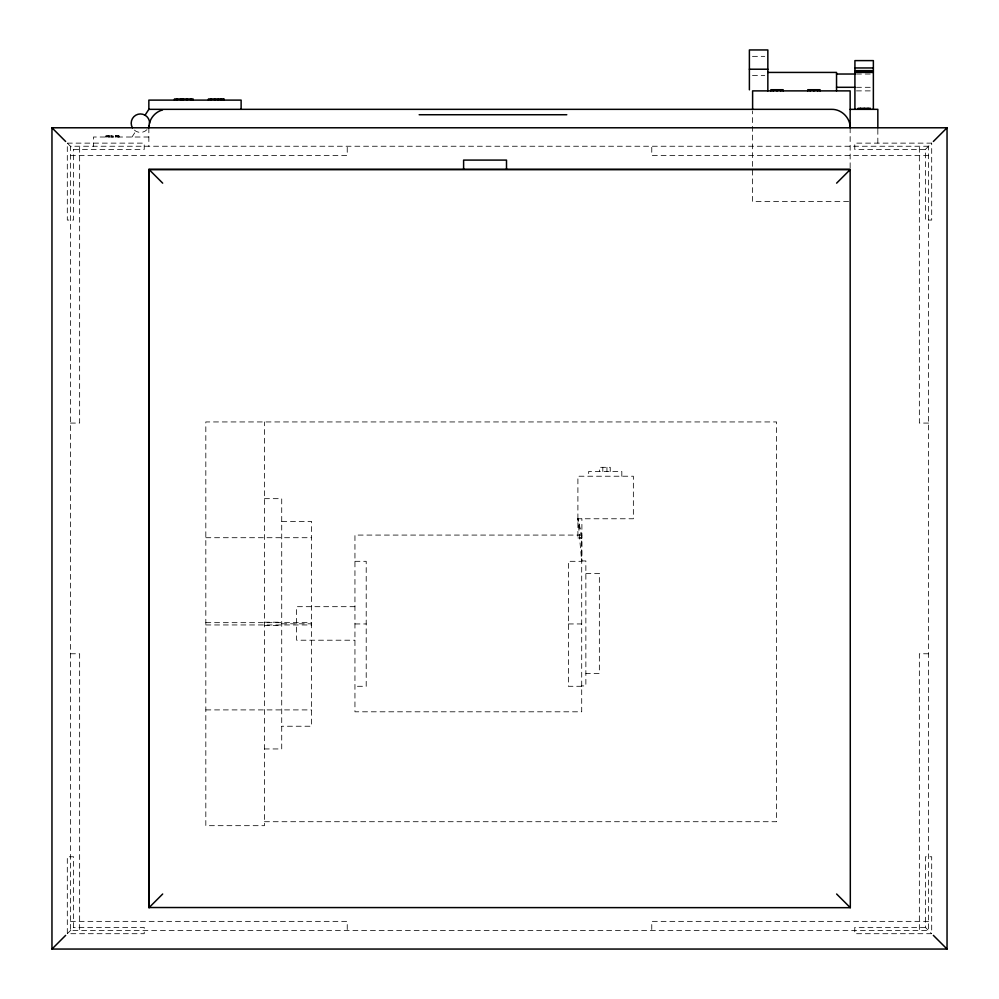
<?xml version="1.0" encoding="UTF-8"?>
<svg xmlns="http://www.w3.org/2000/svg" width="999" height="999" viewBox="0 0 999 999"><rect width="100%" height="100%" fill="white"/><g stroke="black" fill="none" stroke-linecap="round" stroke-linejoin="round"><path stroke-width="0.75" stroke-dasharray="5 3.75" d="M132.005 137.013L135.814 131.169M67.308 933.703L73.589 927.422L73.589 856.767L67.308 856.767L67.308 933.703L144.231 933.703L144.231 927.422L73.589 927.422M925.411 149.425L931.692 143.132L854.769 143.132L854.769 149.425L925.411 149.425L925.411 220.067L931.692 220.067L931.692 143.132M752.459 56.356L764.759 56.356M856.48 74.026L871.84 74.026M752.459 75.624L764.759 75.624M856.48 87.3L873.363 87.3M856.455 90.884L871.827 90.884M148.851 137.013L93.481 137.013L93.481 146.241M67.308 143.132L144.231 143.132L144.231 149.425L73.589 149.425L67.308 143.132L67.308 220.067L73.589 220.067L73.589 149.425M70.417 155.469L347.24 155.469L347.24 146.241M928.583 155.469L651.76 155.469L651.76 146.241M848.601 201.611L752.609 201.611L752.609 111.151M70.417 423.077L79.645 423.077L79.645 146.241M928.583 423.077L919.355 423.077L919.355 146.241M264.46 498.663L281.718 498.663L281.718 748.95L264.46 748.95M281.718 521.378L311.526 521.378L311.526 726.236L281.718 726.236M581.893 535.077L354.945 535.077L354.945 711.8L581.705 711.8L581.705 535.077L577.897 518.768L633.354 518.768L633.354 476.223L577.897 476.223L577.897 537.949L581.705 538.011M205.819 537.712L311.526 537.712M577.897 537.949L581.893 537.949M581.705 560.951L585.864 560.951L585.864 685.926L581.705 685.926M354.945 561.313L366.208 561.313L366.208 686.288L354.945 686.288M585.864 573.438L599.35 573.438L599.35 673.438L585.864 673.438M354.945 606.68L296.616 606.68L296.616 640.209L354.945 640.209M264.46 622.215L281.718 622.215M205.819 622.664L311.526 622.664M281.718 623.801L311.526 623.801M354.945 623.95L366.208 623.95M568.394 623.95L581.705 623.95M205.819 624.949L311.526 624.949M264.46 625.399L281.718 625.399M70.417 653.771L79.645 653.771L79.645 930.593M928.583 653.771L919.355 653.771L919.355 930.593M581.705 686.288L568.394 686.288L568.394 561.313L581.893 561.313L581.893 518.768M205.819 709.902L311.526 709.902M264.46 821.715L776.598 821.715L776.598 421.94L205.819 421.94L205.819 825.674L264.46 825.674L264.46 421.94M70.417 921.365L347.24 921.365L347.24 930.593M928.583 921.365L651.76 921.365L651.76 930.593M925.411 927.422L854.769 927.422L854.769 933.703L931.692 933.703L931.692 856.767L925.411 856.767L925.411 927.422L931.692 933.703M581.705 537.949L577.897 518.768L581.705 561.313M877.834 129.333L877.834 146.241M850.149 127.785L850.149 167.782M621.815 476.223L621.815 471.478L588.673 471.478L588.673 476.223M610.239 471.478L610.239 467.32L599.512 467.32L599.512 471.478M606.942 467.32L606.942 471.478M602.809 467.32L602.809 471.478M148.851 127.785L148.851 146.241M119.218 137.013L119.218 135.864L105.469 135.864L105.469 137.013M118.431 135.864L118.431 137.013M118.157 135.864L118.157 137.013M117.757 135.864L117.757 137.013M116.871 135.864L116.871 137.013M116.084 135.864L116.084 137.013M115.809 135.864L115.809 137.013M115.409 135.864L115.409 137.013M113.074 135.864L113.074 137.013M112.288 135.864L112.288 137.013M112.013 135.864L112.013 137.013M111.613 135.864L111.613 137.013M109.278 135.864L109.278 137.013M108.491 135.864L108.491 137.013M108.217 135.864L108.217 137.013M107.817 135.864L107.817 137.013M106.93 135.864L106.93 137.013M106.144 135.864L106.144 137.013M105.869 135.864L105.869 137.013M146.953 129.695A9.228 9.228 0 0 1 133.903 129.695M928.583 146.241L70.417 146.241L70.417 930.593L928.583 930.593L928.583 146.241"/><path stroke-width="1.5" d="M148.851 127.785C148.764 119.655 154.645 111.988 162.525 109.965M145.042 115.185L148.851 109.341L148.851 100.112L241.121 100.112L241.121 109.341M51.96 949.05L947.04 949.05L947.04 127.785L51.96 127.785L51.96 949.05L65.634 935.376M836.625 183.154L850.311 169.468M162.687 894.005L149.013 907.679L149.013 169.468L162.687 183.154M933.366 141.471L947.04 127.785M854.919 67.957L873.363 67.957M749.387 69.218L767.844 69.218M854.919 70.642L873.363 70.642M854.919 71.291L873.363 71.291M767.844 72.427L836.538 72.427L836.538 90.884M854.919 72.427L873.363 72.427M836.538 74.026L854.957 74.026M836.538 87.3L854.957 87.3M148.851 109.341L831.692 109.341C841.558 109.128 850.361 117.919 850.149 127.785L850.149 90.884L752.609 90.884L752.609 109.59M850.149 109.341L877.834 109.341L877.834 127.785M419.155 114.735L566.795 114.735M850.149 169.63L149.163 169.63L149.163 907.529M850.311 907.679L148.851 907.529L148.851 169.318L850.149 169.318L850.311 907.679L836.625 894.005M933.366 935.376L947.04 949.05M51.96 127.785L65.634 141.471M873.363 109.341L873.363 60.614L854.919 60.614L854.919 109.341M870.391 109.341L870.391 108.317L858.104 108.317L858.104 109.341M868.044 108.317L868.044 109.341M864.247 108.317L864.247 109.341M860.451 108.317L860.451 109.341M820.067 90.884L820.067 89.723L807.779 89.723L807.779 90.884M817.719 89.723L817.719 90.884M813.923 89.723L813.923 90.884M810.127 89.723L810.127 90.884M783.154 90.884L783.154 89.723L770.866 89.723L770.866 90.884M780.806 89.723L780.806 90.884M777.01 89.723L777.01 90.884M773.214 89.723L773.214 90.884M767.844 90.884L767.844 49.95L749.387 49.95L749.387 89.848M506.505 169.318L506.505 160.09L463.611 160.09L463.611 169.318M223.876 100.112L223.876 98.951L208.479 98.951L208.479 100.112M223.701 98.951L223.701 100.112M221.541 98.951L221.541 100.112M220.767 98.951L220.767 100.112M218.419 98.951L218.419 100.112M214.623 98.951L214.623 100.112M210.826 98.951L210.826 100.112M193.082 100.112L193.082 98.951L174.5 98.951L174.5 100.112M190.734 98.951L190.734 100.112M186.938 98.951L186.938 100.112M183.142 98.951L183.142 100.112M180.794 98.951L180.794 100.112M180.644 98.951L180.644 100.112M176.848 98.951L176.848 100.112M149.338 125.562A9.228 9.228 0 0 1 148.414 127.785M132.43 127.785A9.228 9.228 0 0 1 138.037 114.261A9.228 9.228 0 0 1 149.65 123.177"/></g></svg>
